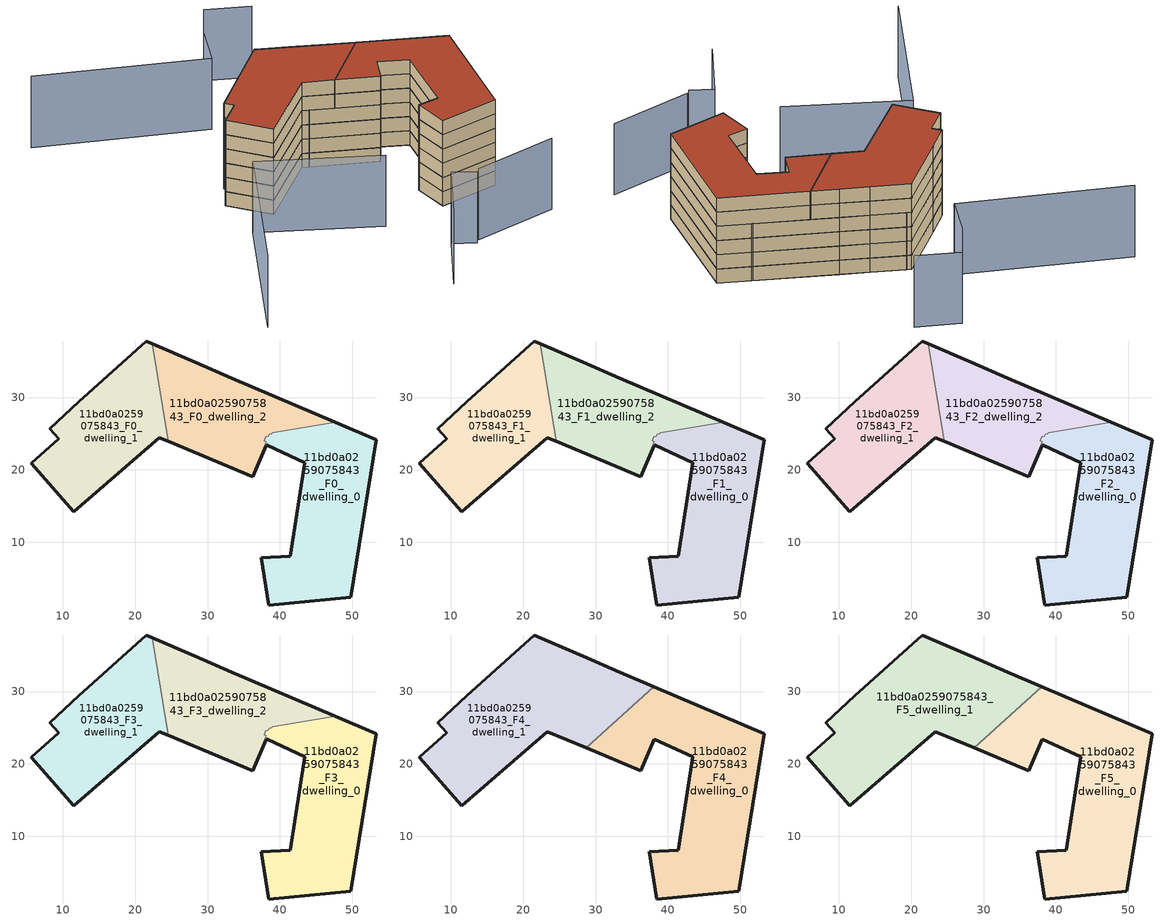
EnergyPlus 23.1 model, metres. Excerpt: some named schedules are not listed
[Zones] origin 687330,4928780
11bd0a0259075843_F0_dwelling_0
 floor ground (EU_floor_Construction): 49.78,2.39 53.28,24.16 47.63,26.57 38.96,25.16 38.9,25 38.55,24.94 38.41,24.62 38.06,24.56 37.84,24.04 38.12,23.91 38,23.64 38.27,23.51 38.22,23.38 43.4,21.02 41.41,8.08 37.39,7.86 38.47,1.33 z0
 wall outside (EU_wall_Construction): 47.63,26.57 53.28,24.16 49.78,2.39 38.47,1.33 37.39,7.86 41.41,8.08 43.4,21.02 38.22,23.38 z0:3
 wall to 11bd0a0259075843_F0_dwelling_2 (EU_wall_Construction): 38.22,23.38 38.27,23.51 38,23.64 38.12,23.91 37.84,24.04 38.06,24.56 38.41,24.62 38.55,24.94 38.9,25 38.96,25.16 47.63,26.57 z0:3
11bd0a0259075843_F0_dwelling_1
 floor ground (EU_floor_Construction): 24.56,23.95 22.36,37.46 21.53,37.82 12.18,29.41 8.18,25.71 9.45,24.31 5.66,20.93 11.51,14.21 23.31,24.47 z0
 wall outside (EU_wall_Construction): 24.56,23.95 23.31,24.47 11.51,14.21 5.66,20.93 9.45,24.31 8.18,25.71 12.18,29.41 21.53,37.82 22.36,37.46 z0:3
 wall to 11bd0a0259075843_F0_dwelling_2 (EU_wall_Construction): 22.36,37.46 24.56,23.95 z0:3
11bd0a0259075843_F0_dwelling_2
 floor ground (EU_floor_Construction): 47.63,26.57 33.37,32.67 28.3,34.89 22.36,37.46 24.56,23.95 36.26,19.08 38.08,23.44 38.22,23.38 38.27,23.51 38,23.64 38.12,23.91 37.84,24.04 38.06,24.56 38.41,24.62 38.55,24.94 38.9,25 38.96,25.16 z0
 wall outside (EU_wall_Construction): 38.22,23.38 38.08,23.44 36.26,19.08 24.56,23.95 / 22.36,37.46 28.3,34.89 33.37,32.67 47.63,26.57 z0:3
11bd0a0259075843_F1_dwelling_0
 floor to 11bd0a0259075843_F0_dwelling_0 (EU_floor_Construction): 49.78,2.39 53.28,24.16 47.63,26.57 38.96,25.16 38.9,25 38.55,24.94 38.41,24.62 38.06,24.56 37.84,24.04 38.12,23.91 38,23.64 38.27,23.51 38.22,23.38 43.4,21.02 41.41,8.08 37.39,7.86 38.47,1.33 z3
 wall outside (EU_wall_Construction): 47.63,26.57 53.28,24.16 49.78,2.39 38.47,1.33 37.39,7.86 41.41,8.08 43.4,21.02 38.22,23.38 z3:6
 wall to 11bd0a0259075843_F1_dwelling_2 (EU_wall_Construction): 38.22,23.38 38.27,23.51 38,23.64 38.12,23.91 37.84,24.04 38.06,24.56 38.41,24.62 38.55,24.94 38.9,25 38.96,25.16 47.63,26.57 z3:6
11bd0a0259075843_F1_dwelling_1
 floor to 11bd0a0259075843_F0_dwelling_1 (EU_floor_Construction): 24.56,23.95 22.36,37.46 21.53,37.82 12.18,29.41 8.18,25.71 9.45,24.31 5.66,20.93 11.51,14.21 23.31,24.47 z3
 wall outside (EU_wall_Construction): 24.56,23.95 23.31,24.47 11.51,14.21 5.66,20.93 9.45,24.31 8.18,25.71 12.18,29.41 21.53,37.82 22.36,37.46 z3:6
 wall to 11bd0a0259075843_F1_dwelling_2 (EU_wall_Construction): 22.36,37.46 24.56,23.95 z3:6
11bd0a0259075843_F1_dwelling_2
 floor to 11bd0a0259075843_F0_dwelling_2 (EU_floor_Construction): 47.63,26.57 33.37,32.67 28.3,34.89 22.36,37.46 24.56,23.95 36.26,19.08 38.08,23.44 38.22,23.38 38.27,23.51 38,23.64 38.12,23.91 37.84,24.04 38.06,24.56 38.41,24.62 38.55,24.94 38.9,25 38.96,25.16 z3
 wall outside (EU_wall_Construction): 38.22,23.38 38.08,23.44 36.26,19.08 24.56,23.95 / 22.36,37.46 28.3,34.89 33.37,32.67 47.63,26.57 z3:6
11bd0a0259075843_F2_dwelling_0
 floor to 11bd0a0259075843_F1_dwelling_0 (EU_floor_Construction): 49.78,2.39 53.28,24.16 47.63,26.57 38.96,25.16 38.9,25 38.55,24.94 38.41,24.62 38.06,24.56 37.84,24.04 38.12,23.91 38,23.64 38.27,23.51 38.22,23.38 43.4,21.02 41.41,8.08 37.39,7.86 38.47,1.33 z6
 wall outside (EU_wall_Construction): 47.63,26.57 53.28,24.16 49.78,2.39 38.47,1.33 37.39,7.86 41.41,8.08 43.4,21.02 38.22,23.38 z6:9
 wall to 11bd0a0259075843_F2_dwelling_2 (EU_wall_Construction): 38.22,23.38 38.27,23.51 38,23.64 38.12,23.91 37.84,24.04 38.06,24.56 38.41,24.62 38.55,24.94 38.9,25 38.96,25.16 47.63,26.57 z6:9
11bd0a0259075843_F2_dwelling_1
 floor to 11bd0a0259075843_F1_dwelling_1 (EU_floor_Construction): 24.56,23.95 22.36,37.46 21.53,37.82 12.18,29.41 8.18,25.71 9.45,24.31 5.66,20.93 11.51,14.21 23.31,24.47 z6
 wall outside (EU_wall_Construction): 24.56,23.95 23.31,24.47 11.51,14.21 5.66,20.93 9.45,24.31 8.18,25.71 12.18,29.41 21.53,37.82 22.36,37.46 z6:9
 wall to 11bd0a0259075843_F2_dwelling_2 (EU_wall_Construction): 22.36,37.46 24.56,23.95 z6:9
11bd0a0259075843_F2_dwelling_2
 floor to 11bd0a0259075843_F1_dwelling_2 (EU_floor_Construction): 47.63,26.57 33.37,32.67 28.3,34.89 22.36,37.46 24.56,23.95 36.26,19.08 38.08,23.44 38.22,23.38 38.27,23.51 38,23.64 38.12,23.91 37.84,24.04 38.06,24.56 38.41,24.62 38.55,24.94 38.9,25 38.96,25.16 z6
 wall outside (EU_wall_Construction): 38.22,23.38 38.08,23.44 36.26,19.08 24.56,23.95 / 22.36,37.46 28.3,34.89 33.37,32.67 47.63,26.57 z6:9
11bd0a0259075843_F3_dwelling_0
 floor to 11bd0a0259075843_F2_dwelling_0 (EU_floor_Construction): 49.78,2.39 53.28,24.16 47.63,26.57 38.96,25.16 38.9,25 38.55,24.94 38.41,24.62 38.06,24.56 37.84,24.04 38.12,23.91 38,23.64 38.27,23.51 38.22,23.38 43.4,21.02 41.41,8.08 37.39,7.86 38.47,1.33 z9
 wall outside (EU_wall_Construction): 47.63,26.57 53.28,24.16 49.78,2.39 38.47,1.33 37.39,7.86 41.41,8.08 43.4,21.02 38.22,23.38 z9:12
 wall to 11bd0a0259075843_F3_dwelling_2 (EU_wall_Construction): 38.22,23.38 38.27,23.51 38,23.64 38.12,23.91 37.84,24.04 38.06,24.56 38.41,24.62 38.55,24.94 38.9,25 38.96,25.16 47.63,26.57 z9:12
11bd0a0259075843_F3_dwelling_1
 floor to 11bd0a0259075843_F2_dwelling_1 (EU_floor_Construction): 24.56,23.95 22.36,37.46 21.53,37.82 12.18,29.41 8.18,25.71 9.45,24.31 5.66,20.93 11.51,14.21 23.31,24.47 z9
 wall outside (EU_wall_Construction): 24.56,23.95 23.31,24.47 11.51,14.21 5.66,20.93 9.45,24.31 8.18,25.71 12.18,29.41 21.53,37.82 22.36,37.46 z9:12
 wall to 11bd0a0259075843_F3_dwelling_2 (EU_wall_Construction): 22.36,37.46 24.56,23.95 z9:12
11bd0a0259075843_F3_dwelling_2
 floor to 11bd0a0259075843_F2_dwelling_2 (EU_floor_Construction): 47.63,26.57 33.37,32.67 28.3,34.89 22.36,37.46 24.56,23.95 36.26,19.08 38.08,23.44 38.22,23.38 38.27,23.51 38,23.64 38.12,23.91 37.84,24.04 38.06,24.56 38.41,24.62 38.55,24.94 38.9,25 38.96,25.16 z9
 wall outside (EU_wall_Construction): 38.22,23.38 38.08,23.44 36.26,19.08 24.56,23.95 / 22.36,37.46 28.3,34.89 33.37,32.67 47.63,26.57 z9:12
11bd0a0259075843_F4_dwelling_0
 floor to 11bd0a0259075843_F3_dwelling_0 (EU_floor_Construction): 49.78,2.39 53.28,24.16 47.63,26.57 38.96,25.16 38.9,25 38.55,24.94 38.41,24.62 38.06,24.56 37.84,24.04 38.12,23.91 38,23.64 38.27,23.51 38.22,23.38 43.4,21.02 41.41,8.08 37.39,7.86 38.47,1.33 z12
 floor to 11bd0a0259075843_F3_dwelling_2 (EU_floor_Construction): 47.63,26.57 38.05,30.67 28.73,22.21 36.26,19.08 38.08,23.44 38.22,23.38 38.27,23.51 38,23.64 38.12,23.91 37.84,24.04 38.06,24.56 38.41,24.62 38.55,24.94 38.9,25 38.96,25.16 z12
 wall outside (EU_wall_Construction): 38.05,30.67 53.28,24.16 49.78,2.39 38.47,1.33 37.39,7.86 41.41,8.08 43.4,21.02 38.08,23.44 36.26,19.08 28.73,22.21 z12:15
 wall to 11bd0a0259075843_F4_dwelling_1 (EU_wall_Construction): 28.73,22.21 38.05,30.67 z12:15
11bd0a0259075843_F4_dwelling_1
 floor to 11bd0a0259075843_F3_dwelling_2 (EU_floor_Construction): 38.05,30.67 33.37,32.67 28.3,34.89 22.37,37.46 24.56,23.95 28.73,22.21 z12
 floor to 11bd0a0259075843_F3_dwelling_1 (EU_floor_Construction): 24.56,23.95 22.37,37.46 21.53,37.82 12.18,29.41 8.18,25.71 9.45,24.31 5.66,20.93 11.51,14.21 23.31,24.47 z12
 wall outside (EU_wall_Construction): 28.73,22.21 23.31,24.47 11.51,14.21 5.66,20.93 9.45,24.31 8.18,25.71 12.18,29.41 21.53,37.82 28.3,34.89 33.37,32.67 38.05,30.67 z12:15
11bd0a0259075843_F5_dwelling_0
 floor to 11bd0a0259075843_F4_dwelling_0 (EU_floor_Construction): 49.78,2.39 53.28,24.16 38.05,30.67 28.73,22.21 36.26,19.08 38.08,23.44 43.4,21.02 41.41,8.08 37.39,7.86 38.47,1.33 z15
 wall outside (EU_wall_Construction): 38.05,30.67 53.28,24.16 49.78,2.39 38.47,1.33 37.39,7.86 41.41,8.08 43.4,21.02 38.08,23.44 36.26,19.08 28.73,22.21 z15:18
 wall to 11bd0a0259075843_F5_dwelling_1 (EU_wall_Construction): 28.73,22.21 38.05,30.67 z15:18
 roof outside (EU_roof_Construction): 53.28,24.16 49.78,2.39 38.47,1.33 37.39,7.86 41.41,8.08 43.4,21.02 38.08,23.44 36.26,19.08 28.73,22.21 38.05,30.67 z18
11bd0a0259075843_F5_dwelling_1
 floor to 11bd0a0259075843_F4_dwelling_1 (EU_floor_Construction): 28.73,22.21 38.05,30.67 33.37,32.67 28.3,34.89 21.53,37.82 12.18,29.41 8.18,25.71 9.45,24.31 5.66,20.93 11.51,14.21 23.31,24.47 z15
 wall outside (EU_wall_Construction): 28.73,22.21 23.31,24.47 11.51,14.21 5.66,20.93 9.45,24.31 8.18,25.71 12.18,29.41 21.53,37.82 28.3,34.89 33.37,32.67 38.05,30.67 z15:18
 roof outside (EU_roof_Construction): 33.37,32.67 38.05,30.67 28.73,22.21 23.31,24.47 11.51,14.21 5.66,20.93 9.45,24.31 8.18,25.71 12.18,29.41 21.53,37.82 28.3,34.89 z18
shading: 38.38,-11.11 54.36,-9.36 / 27.52,-20.9 33.62,-9.65 / 33.62,-9.65 37.65,-11.83 / 30.52,53.81 22.72,57.11 / -7.68,-16.06 5.41,11.08 / 5.41,11.08 26.51,0.91 / 18.83,50.61 16.03,43.06 / 16.03,43.06 -14.24,54.28 z0:15
[Building]
EU S2 Campaign: North Axis=0; Terrain=City; Solar Distribution=FullExterior
[Site:Location]
Bologna: Latitude=44.5; Longitude=11.25; Time Zone=1; Elevation=37
[SizingPeriod:WeatherFileDays]
AnnualSizingPeriod: Begin Month=1; Begin Day of Month=1; End Month=12; End Day of Month=31; Day of Week for Start Day=Monday; Use Weather File Daylight Saving Period=No; Use Weather File Rain and Snow Indicators=No
[MATERIAL]
EU_InternalMass_Material: Roughness=MediumRough; Thickness=0.1; Conductivity=1; Density=1800; Specific Heat=900; Thermal Absorptance=0.9; Solar Absorptance=0.7; Visible Absorptance=0.7
[MATERIAL:NOMASS] Roughness=MediumRough; Thermal Absorptance=0.9; Solar Absorptance=0.7; Visible Absorptance=0.7
Name | Thermal Resistance
EU_wall_NoMass | 0.905828
EU_roof_NoMass | 0.37593
EU_floor_NoMass | 0.67114
[CONSTRUCTION]
EU_wall_Construction: EU_wall_NoMass
EU_roof_Construction: EU_roof_NoMass
EU_floor_Construction: EU_floor_NoMass
EU_InternalMass_Construction: EU_InternalMass_Material
[ZONE] Type=1; Multiplier=1; Ceiling Height=autocalculate; Floor Area=autocalculate; Part of Total Floor Area=Yes
Name | Volume
11bd0a0259075843_F0_dwelling_0 | 779.297
11bd0a0259075843_F1_dwelling_0; 11bd0a0259075843_F2_dwelling_0; 11bd0a0259075843_F3_dwelling_0 | 779.3
11bd0a0259075843_F4_dwelling_0 | 1020.29
11bd0a0259075843_F5_dwelling_0; 11bd0a0259075843_F4_dwelling_1; 11bd0a0259075843_F5_dwelling_1 | 1020.31
11bd0a0259075843_F0_dwelling_1; 11bd0a0259075843_F1_dwelling_1; 11bd0a0259075843_F2_dwelling_1; 11bd0a0259075843_F3_dwelling_1 | 648.13
11bd0a0259075843_F0_dwelling_2 | 613.169
11bd0a0259075843_F1_dwelling_2; 11bd0a0259075843_F2_dwelling_2; 11bd0a0259075843_F3_dwelling_2 | 613.165
[INTERNALMASS] Construction=EU_InternalMass_Construction
Name | Zone or ZoneList | Surface Area
11bd0a0259075843_F0_dwelling_0_EU_InternalMass | 11bd0a0259075843_F0_dwelling_0 | 259.766
11bd0a0259075843_F0_dwelling_1_EU_InternalMass | 11bd0a0259075843_F0_dwelling_1 | 216.043
11bd0a0259075843_F0_dwelling_2_EU_InternalMass | 11bd0a0259075843_F0_dwelling_2 | 204.394
11bd0a0259075843_F1_dwelling_0_EU_InternalMass | 11bd0a0259075843_F1_dwelling_0 | 259.766
11bd0a0259075843_F1_dwelling_1_EU_InternalMass | 11bd0a0259075843_F1_dwelling_1 | 216.043
11bd0a0259075843_F1_dwelling_2_EU_InternalMass | 11bd0a0259075843_F1_dwelling_2 | 204.394
11bd0a0259075843_F2_dwelling_0_EU_InternalMass | 11bd0a0259075843_F2_dwelling_0 | 259.766
11bd0a0259075843_F2_dwelling_1_EU_InternalMass | 11bd0a0259075843_F2_dwelling_1 | 216.043
11bd0a0259075843_F2_dwelling_2_EU_InternalMass | 11bd0a0259075843_F2_dwelling_2 | 204.394
11bd0a0259075843_F3_dwelling_0_EU_InternalMass | 11bd0a0259075843_F3_dwelling_0 | 259.766
11bd0a0259075843_F3_dwelling_1_EU_InternalMass | 11bd0a0259075843_F3_dwelling_1 | 216.043
11bd0a0259075843_F3_dwelling_2_EU_InternalMass | 11bd0a0259075843_F3_dwelling_2 | 204.394
11bd0a0259075843_F4_dwelling_0_EU_InternalMass | 11bd0a0259075843_F4_dwelling_0 | 340.102
11bd0a0259075843_F4_dwelling_1_EU_InternalMass | 11bd0a0259075843_F4_dwelling_1 | 340.104
11bd0a0259075843_F5_dwelling_0_EU_InternalMass | 11bd0a0259075843_F5_dwelling_0 | 340.102
11bd0a0259075843_F5_dwelling_1_EU_InternalMass | 11bd0a0259075843_F5_dwelling_1 | 340.104
[OTHEREQUIPMENT] Fuel Type=Electricity; Design Level Calculation Method=Watts/Area; Power per Zone Floor Area=1; Fraction Latent=0; Fraction Radiant=0; Fraction Lost=0; Carbon Dioxide Generation Rate=0; EndUse Subcategory=EU_Step8_InternalGains
Name | Zone or ZoneList or Space or SpaceList | Schedule
EU_Step8_InternalGain_11bd0a0259075843_F0_dwelling_0_f000 | 11bd0a0259075843_F0_dwelling_0 | EU_Step8_GainSchedule_11bd0a0259075843_F0_dwelling_0_f000
EU_Step8_InternalGain_11bd0a0259075843_F0_dwelling_1_f000 | 11bd0a0259075843_F0_dwelling_1 | EU_Step8_GainSchedule_11bd0a0259075843_F0_dwelling_1_f000
EU_Step8_InternalGain_11bd0a0259075843_F0_dwelling_2_f000 | 11bd0a0259075843_F0_dwelling_2 | EU_Step8_GainSchedule_11bd0a0259075843_F0_dwelling_2_f000
EU_Step8_InternalGain_11bd0a0259075843_F1_dwelling_0_f000 | 11bd0a0259075843_F1_dwelling_0 | EU_Step8_GainSchedule_11bd0a0259075843_F1_dwelling_0_f000
EU_Step8_InternalGain_11bd0a0259075843_F1_dwelling_1_f000 | 11bd0a0259075843_F1_dwelling_1 | EU_Step8_GainSchedule_11bd0a0259075843_F1_dwelling_1_f000
EU_Step8_InternalGain_11bd0a0259075843_F1_dwelling_2_f000 | 11bd0a0259075843_F1_dwelling_2 | EU_Step8_GainSchedule_11bd0a0259075843_F1_dwelling_2_f000
EU_Step8_InternalGain_11bd0a0259075843_F2_dwelling_0_f000 | 11bd0a0259075843_F2_dwelling_0 | EU_Step8_GainSchedule_11bd0a0259075843_F2_dwelling_0_f000
EU_Step8_InternalGain_11bd0a0259075843_F2_dwelling_1_f000 | 11bd0a0259075843_F2_dwelling_1 | EU_Step8_GainSchedule_11bd0a0259075843_F2_dwelling_1_f000
EU_Step8_InternalGain_11bd0a0259075843_F2_dwelling_2_f000 | 11bd0a0259075843_F2_dwelling_2 | EU_Step8_GainSchedule_11bd0a0259075843_F2_dwelling_2_f000
EU_Step8_InternalGain_11bd0a0259075843_F3_dwelling_0_f000 | 11bd0a0259075843_F3_dwelling_0 | EU_Step8_GainSchedule_11bd0a0259075843_F3_dwelling_0_f000
EU_Step8_InternalGain_11bd0a0259075843_F3_dwelling_1_f000 | 11bd0a0259075843_F3_dwelling_1 | EU_Step8_GainSchedule_11bd0a0259075843_F3_dwelling_1_f000
EU_Step8_InternalGain_11bd0a0259075843_F3_dwelling_2_f000 | 11bd0a0259075843_F3_dwelling_2 | EU_Step8_GainSchedule_11bd0a0259075843_F3_dwelling_2_f000
EU_Step8_InternalGain_11bd0a0259075843_F4_dwelling_0_f000 | 11bd0a0259075843_F4_dwelling_0 | EU_Step8_GainSchedule_11bd0a0259075843_F4_dwelling_0_f000
EU_Step8_InternalGain_11bd0a0259075843_F4_dwelling_1_f000 | 11bd0a0259075843_F4_dwelling_1 | EU_Step8_GainSchedule_11bd0a0259075843_F4_dwelling_1_f000
EU_Step8_InternalGain_11bd0a0259075843_F5_dwelling_0_f000 | 11bd0a0259075843_F5_dwelling_0 | EU_Step8_GainSchedule_11bd0a0259075843_F5_dwelling_0_f000
EU_Step8_InternalGain_11bd0a0259075843_F5_dwelling_1_f000 | 11bd0a0259075843_F5_dwelling_1 | EU_Step8_GainSchedule_11bd0a0259075843_F5_dwelling_1_f000
[ZONEVENTILATION:DESIGNFLOWRATE] Schedule=EU_AlwaysOn; Design Flow Rate Calculation Method=AirChanges/Hour; Air Changes per Hour=0.73129; Ventilation Type=Natural; Fan Pressure Rise=0; Fan Total Efficiency=1; Constant Term Coefficient=1; Temperature Term Coefficient=0; Velocity Term Coefficient=0; Velocity Squared Term Coefficient=0; Minimum Indoor Temperature=-100; Maximum Indoor Temperature=100; Delta Temperature=-100; Minimum Outdoor Temperature=-100; Maximum Outdoor Temperature=100; Maximum Wind Speed=40
Name | Zone or ZoneList or Space or SpaceList
EU_ConstantAir_11bd0a0259075843_F0_dwelling_0 | 11bd0a0259075843_F0_dwelling_0
EU_ConstantAir_11bd0a0259075843_F0_dwelling_1 | 11bd0a0259075843_F0_dwelling_1
EU_ConstantAir_11bd0a0259075843_F0_dwelling_2 | 11bd0a0259075843_F0_dwelling_2
EU_ConstantAir_11bd0a0259075843_F1_dwelling_0 | 11bd0a0259075843_F1_dwelling_0
EU_ConstantAir_11bd0a0259075843_F1_dwelling_1 | 11bd0a0259075843_F1_dwelling_1
EU_ConstantAir_11bd0a0259075843_F1_dwelling_2 | 11bd0a0259075843_F1_dwelling_2
EU_ConstantAir_11bd0a0259075843_F2_dwelling_0 | 11bd0a0259075843_F2_dwelling_0
EU_ConstantAir_11bd0a0259075843_F2_dwelling_1 | 11bd0a0259075843_F2_dwelling_1
EU_ConstantAir_11bd0a0259075843_F2_dwelling_2 | 11bd0a0259075843_F2_dwelling_2
EU_ConstantAir_11bd0a0259075843_F3_dwelling_0 | 11bd0a0259075843_F3_dwelling_0
EU_ConstantAir_11bd0a0259075843_F3_dwelling_1 | 11bd0a0259075843_F3_dwelling_1
EU_ConstantAir_11bd0a0259075843_F3_dwelling_2 | 11bd0a0259075843_F3_dwelling_2
EU_ConstantAir_11bd0a0259075843_F4_dwelling_0 | 11bd0a0259075843_F4_dwelling_0
EU_ConstantAir_11bd0a0259075843_F4_dwelling_1 | 11bd0a0259075843_F4_dwelling_1
EU_ConstantAir_11bd0a0259075843_F5_dwelling_0 | 11bd0a0259075843_F5_dwelling_0
EU_ConstantAir_11bd0a0259075843_F5_dwelling_1 | 11bd0a0259075843_F5_dwelling_1
[HVACTEMPLATE:THERMOSTAT] Constant Heating Setpoint=20; Constant Cooling Setpoint=50
EU_HeatOnly_11bd0a0259075843_F0_dwelling_0; EU_HeatOnly_11bd0a0259075843_F0_dwelling_1; EU_HeatOnly_11bd0a0259075843_F0_dwelling_2; EU_HeatOnly_11bd0a0259075843_F1_dwelling_0; EU_HeatOnly_11bd0a0259075843_F1_dwelling_1; EU_HeatOnly_11bd0a0259075843_F1_dwelling_2; EU_HeatOnly_11bd0a0259075843_F2_dwelling_0; EU_HeatOnly_11bd0a0259075843_F2_dwelling_1; EU_HeatOnly_11bd0a0259075843_F2_dwelling_2; EU_HeatOnly_11bd0a0259075843_F3_dwelling_0; EU_HeatOnly_11bd0a0259075843_F3_dwelling_1; EU_HeatOnly_11bd0a0259075843_F3_dwelling_2; EU_HeatOnly_11bd0a0259075843_F4_dwelling_0; EU_HeatOnly_11bd0a0259075843_F4_dwelling_1; EU_HeatOnly_11bd0a0259075843_F5_dwelling_0; EU_HeatOnly_11bd0a0259075843_F5_dwelling_1
[HVACTEMPLATE:ZONE:IDEALLOADSAIRSYSTEM] System Availability Schedule=EU_AlwaysOn; Maximum Heating Supply Air Temperature=50; Minimum Cooling Supply Air Temperature=13; Maximum Heating Supply Air Humidity Ratio=0.0156; Minimum Cooling Supply Air Humidity Ratio=0.0077; Heating Limit=NoLimit; Cooling Limit=NoLimit; Heating Availability Schedule=EU_AlwaysOn; Cooling Availability Schedule=EU_CoolingOff; Dehumidification Control Type=ConstantSensibleHeatRatio; Cooling Sensible Heat Ratio=0.7; Dehumidification Setpoint=60; Humidification Control Type=None; Humidification Setpoint=30; Outdoor Air Method=None; Outdoor Air Flow Rate per Person=0.00944; Outdoor Air Flow Rate per Zone Floor Area=0; Outdoor Air Flow Rate per Zone=0; Demand Controlled Ventilation Type=None; Outdoor Air Economizer Type=NoEconomizer; Heat Recovery Type=None; Sensible Heat Recovery Effectiveness=0.7; Latent Heat Recovery Effectiveness=0.65
Name | Template Thermostat
11bd0a0259075843_F0_dwelling_0 | EU_HeatOnly_11bd0a0259075843_F0_dwelling_0
11bd0a0259075843_F0_dwelling_1 | EU_HeatOnly_11bd0a0259075843_F0_dwelling_1
11bd0a0259075843_F0_dwelling_2 | EU_HeatOnly_11bd0a0259075843_F0_dwelling_2
11bd0a0259075843_F1_dwelling_0 | EU_HeatOnly_11bd0a0259075843_F1_dwelling_0
11bd0a0259075843_F1_dwelling_1 | EU_HeatOnly_11bd0a0259075843_F1_dwelling_1
11bd0a0259075843_F1_dwelling_2 | EU_HeatOnly_11bd0a0259075843_F1_dwelling_2
11bd0a0259075843_F2_dwelling_0 | EU_HeatOnly_11bd0a0259075843_F2_dwelling_0
11bd0a0259075843_F2_dwelling_1 | EU_HeatOnly_11bd0a0259075843_F2_dwelling_1
11bd0a0259075843_F2_dwelling_2 | EU_HeatOnly_11bd0a0259075843_F2_dwelling_2
11bd0a0259075843_F3_dwelling_0 | EU_HeatOnly_11bd0a0259075843_F3_dwelling_0
